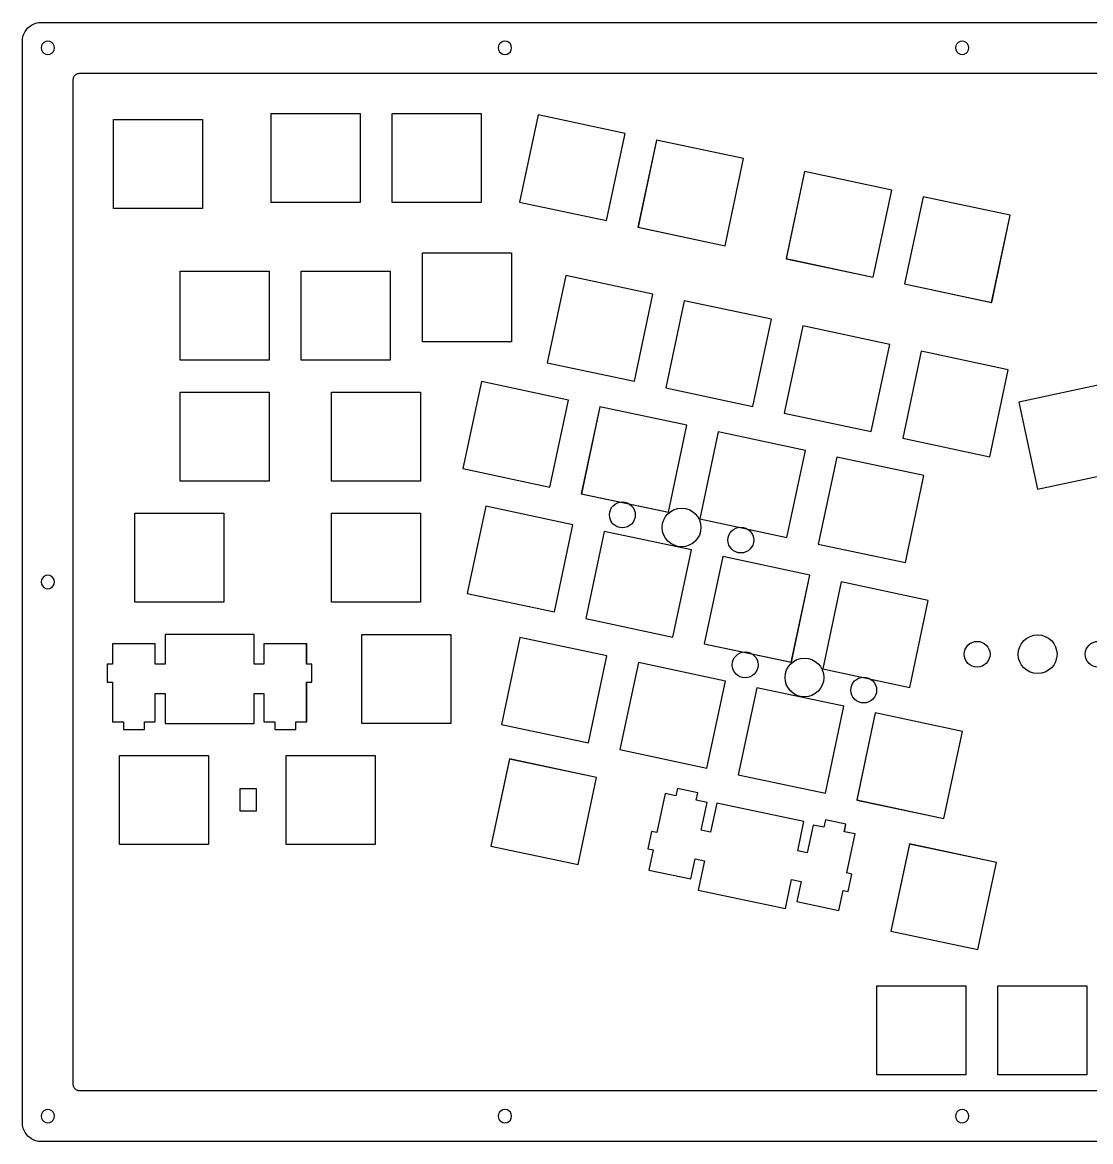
# Model space of a CAD drawing. Extents: x -8 to 360, y -8 to 168.
# Drawn here: x -7.9 to 160.1, y -7.6 to 168.4 of the extents above; entities that cross this region are included whole.
import ezdxf

# ---------------------------------------------------------------- set-up
doc = ezdxf.new("R2010")
doc.units = 0
doc.header["$MEASUREMENT"] = 0

msp = doc.modelspace()

# ---------------------------------------------------------------- linework, layer by layer
at = {"color": 0}
for p, q in [((-7.333888, 167.184), (-7.187817, 167.368)), ((-7.187817, 167.368), (-7.027966, 167.542)), ((-7.027966, 167.542), (-6.85433, 167.702)), ((-6.85433, 167.702), (-6.66967, 167.848)), ((-6.66967, 167.848), (-6.47399, 167.978)), ((-6.47399, 167.978), (-6.26729, 168.093)), ((-6.26729, 168.093), (-6.05369, 168.191)), ((-6.05369, 168.191), (-5.83321, 168.274)), ((-5.83321, 168.274), (-5.60583, 168.337)), ((-5.60583, 168.337), (-5.3757, 168.384)), ((-5.3757, 168.384), (-5.14143, 168.41)), ((-5.14143, 168.41), (-4.90579, 168.42)), ((-4.90579, 168.42), (356.56714, 168.42)), ((-7.905775, 165.42), (-7.896129, 165.656)), ((-7.896129, 165.656), (-7.869946, 165.89)), ((-7.869946, 165.89), (-7.823093, 166.12)), ((-7.823093, 166.12), (-7.759703, 166.347)), ((-7.759703, 166.347), (-7.677021, 166.568)), ((-7.677021, 166.568), (-7.579181, 166.781)), ((-7.579181, 166.781), (-7.463424, 166.988)), ((-7.463424, 166.988), (-7.333888, 167.184)), ((-3.90532, 165.469), (-4.23055, 165.42)), ((-3.58151, 165.42), (-3.90532, 165.469)), ((67.98814, 165.469), (67.66434, 165.42)), ((68.31344, 165.42), (67.98814, 165.469)), ((139.88314, 165.469), (139.55814, 165.42)), ((140.20714, 165.42), (139.88314, 165.469)), ((-7.905775, -4.60116), (-7.905775, 165.42)), ((-4.90579, 164.745), (-4.95677, 164.419)), ((-4.95677, 164.419), (-4.90579, 164.096)), ((-4.75558, 165.037), (-4.90579, 164.745)), ((-4.90579, 164.096), (-4.75558, 163.802)), ((-4.52269, 165.27), (-4.75558, 165.037)), ((-4.75558, 163.802), (-4.52269, 163.57)), ((-4.23055, 165.42), (-4.52269, 165.27)), ((-3.28796, 165.27), (-3.58151, 165.42)), ((-3.05647, 165.037), (-3.28796, 165.27)), ((-3.28796, 163.57), (-3.05647, 163.802)), ((-2.90763, 164.745), (-3.05647, 165.037)), ((-3.05647, 163.802), (-2.90763, 164.096)), ((-2.85528, 164.419), (-2.90763, 164.745)), ((-2.90763, 164.096), (-2.85528, 164.419)), ((66.99054, 164.745), (66.93834, 164.419)), ((66.93834, 164.419), (66.99054, 164.096)), ((67.13944, 165.037), (66.99054, 164.745)), ((66.99054, 164.096), (67.13944, 163.802)), ((67.37224, 165.27), (67.13944, 165.037)), ((67.13944, 163.802), (67.37224, 163.57)), ((67.66434, 165.42), (67.37224, 165.27)), ((68.60554, 165.27), (68.31344, 165.42)), ((68.83874, 165.037), (68.60554, 165.27)), ((68.60554, 163.57), (68.83874, 163.802)), ((68.98724, 164.745), (68.83874, 165.037)), ((68.83874, 163.802), (68.98724, 164.096)), ((69.03844, 164.419), (68.98724, 164.745)), ((68.98724, 164.096), (69.03844, 164.419)), ((138.88414, 164.745), (138.83314, 164.419)), ((138.83314, 164.419), (138.88414, 164.096)), ((139.03314, 165.037), (138.88414, 164.745)), ((138.88414, 164.096), (139.03314, 163.802)), ((139.26614, 165.27), (139.03314, 165.037)), ((139.03314, 163.802), (139.26614, 163.57)), ((139.55814, 165.42), (139.26614, 165.27)), ((140.50014, 165.27), (140.20714, 165.42)), ((140.73214, 165.037), (140.50014, 165.27)), ((140.50014, 163.57), (140.73214, 163.802)), ((140.88214, 164.745), (140.73214, 165.037)), ((140.73214, 163.802), (140.88214, 164.096)), ((140.93314, 164.419), (140.88214, 164.745)), ((140.88214, 164.096), (140.93314, 164.419)), ((-4.52269, 163.57), (-4.23055, 163.422)), ((-4.23055, 163.422), (-3.90532, 163.369)), ((-3.90532, 163.369), (-3.58151, 163.422)), ((-3.58151, 163.422), (-3.28796, 163.57)), ((67.37224, 163.57), (67.66434, 163.422)), ((67.66434, 163.422), (67.98814, 163.369)), ((67.98814, 163.369), (68.31344, 163.422)), ((68.31344, 163.422), (68.60554, 163.57)), ((139.26614, 163.57), (139.55814, 163.422)), ((139.55814, 163.422), (139.88314, 163.369)), ((139.88314, 163.369), (140.20714, 163.422)), ((140.20714, 163.422), (140.50014, 163.57)), ((0.445107, 160.179), (0.507118, 160.228)), ((0.507118, 160.228), (0.571885, 160.272)), ((0.571885, 160.272), (0.642165, 160.31)), ((0.642165, 160.31), (0.712445, 160.343)), ((0.712445, 160.343), (0.785481, 160.371)), ((0.785481, 160.371), (0.861275, 160.391)), ((0.861275, 160.391), (0.938445, 160.406)), ((0.938445, 160.406), (1.01699, 160.416)), ((1.01699, 160.416), (1.09554, 160.419)), ((1.09554, 160.419), (350.569, 160.419)), ((0.095085, 159.419), (0.097841, 159.497)), ((0.095085, 1.39871), (0.095085, 159.419)), ((0.097841, 159.497), (0.107487, 159.575)), ((0.107487, 159.575), (0.122645, 159.653)), ((0.122645, 159.653), (0.143316, 159.728)), ((0.143316, 159.728), (0.170877, 159.801)), ((0.170877, 159.801), (0.20395, 159.872)), ((0.20395, 159.872), (0.242535, 159.942)), ((0.242535, 159.942), (0.285254, 160.007)), ((0.285254, 160.007), (0.334863, 160.069)), ((0.334863, 160.069), (0.38723, 160.127)), ((0.38723, 160.127), (0.445107, 160.179)), ((31.19454, 154.084), (45.19414, 154.084)), ((31.19454, 140.085), (31.19454, 154.084)), ((31.196, 154.084), (45.1954, 154.084)), ((31.196, 140.083), (31.196, 154.084)), ((45.19414, 154.084), (45.19414, 140.085)), ((45.1954, 154.084), (45.1954, 140.083)), ((50.24454, 154.084), (64.24414, 154.084)), ((50.24454, 140.085), (50.24454, 154.084)), ((50.2461, 154.084), (64.2454, 154.084)), ((50.2461, 140.083), (50.2461, 154.084)), ((64.24414, 154.084), (64.24414, 140.085)), ((64.2454, 154.084), (64.2454, 140.083)), ((73.18634, 153.865), (70.27454, 140.171)), ((73.1862, 153.865), (70.2758, 140.17)), ((86.8811, 150.954), (73.1862, 153.865)), ((86.87974, 150.956), (73.18634, 153.865)), ((6.42994, 153.132), (20.4308, 153.132)), ((6.42994, 139.131), (6.42994, 153.132)), ((6.42994, 153.132), (20.42944, 153.132)), ((6.42994, 139.132), (6.42994, 153.132)), ((20.42944, 153.132), (20.42944, 139.132)), ((20.4308, 153.132), (20.4308, 139.131)), ((83.96794, 137.261), (86.87974, 150.956)), ((83.9692, 137.261), (86.8811, 150.954)), ((91.81864, 149.906), (88.90824, 136.211)), ((91.8199, 149.904), (88.9095, 136.211)), ((105.51214, 146.994), (91.81864, 149.906)), ((105.514, 146.994), (91.8199, 149.904)), ((102.603, 133.299), (105.514, 146.994)), ((102.60314, 133.301), (105.51214, 146.994)), ((115.112, 144.953), (112.201, 131.259)), ((115.10914, 144.955), (112.20114, 131.261)), ((128.80514, 142.043), (115.10914, 144.955)), ((128.807, 142.043), (115.112, 144.953)), ((125.895, 128.348), (128.807, 142.043)), ((125.89514, 128.349), (128.80514, 142.043)), ((133.74414, 140.994), (130.83414, 127.299)), ((133.745, 140.993), (130.835, 127.299)), ((147.43914, 138.082), (133.74414, 140.994)), ((147.439, 138.081), (133.745, 140.993)), ((20.42944, 139.132), (6.42994, 139.132)), ((20.4308, 139.131), (6.42994, 139.131)), ((45.19414, 140.085), (31.19454, 140.085)), ((45.1954, 140.083), (31.196, 140.083)), ((64.24414, 140.085), (50.24454, 140.085)), ((64.2454, 140.083), (50.2461, 140.083)), ((70.27454, 140.171), (83.96794, 137.261)), ((70.2758, 140.17), (83.9692, 137.261)), ((144.52714, 124.389), (147.43914, 138.082)), ((144.529, 124.387), (147.439, 138.081)), ((88.90824, 136.211), (102.60314, 133.301)), ((88.9095, 136.211), (102.603, 133.299)), ((55.00704, 132.177), (69.00664, 132.177)), ((55.00704, 118.178), (55.00704, 132.177)), ((55.0072, 132.176), (69.0079, 132.176)), ((55.0072, 118.176), (55.0072, 132.176)), ((69.00664, 132.177), (69.00664, 118.178)), ((69.0079, 132.176), (69.0079, 118.176)), ((112.201, 131.259), (125.895, 128.348)), ((112.20114, 131.261), (125.89514, 128.349)), ((16.9072, 129.318), (30.908, 129.318)), ((16.9072, 115.318), (16.9072, 129.318)), ((16.90724, 129.32), (30.90664, 129.32)), ((16.90724, 115.32), (16.90724, 129.32)), ((30.90664, 129.32), (30.90664, 115.32)), ((30.908, 129.318), (30.908, 115.318)), ((35.95704, 129.32), (49.95664, 129.32)), ((35.95704, 115.32), (35.95704, 129.32)), ((35.9572, 129.318), (49.9579, 129.318)), ((35.9572, 115.318), (35.9572, 129.318)), ((49.95664, 129.32), (49.95664, 115.32)), ((49.9579, 129.318), (49.9579, 115.318)), ((77.55194, 128.593), (74.64014, 114.9)), ((77.5518, 128.593), (74.6414, 114.898)), ((91.2467, 125.681), (77.5518, 128.593)), ((91.24544, 125.683), (77.55194, 128.593)), ((130.83414, 127.299), (144.52714, 124.389)), ((130.835, 127.299), (144.529, 124.387)), ((88.3348, 111.988), (91.2467, 125.681)), ((88.33504, 111.988), (91.24544, 125.683)), ((96.18414, 124.633), (93.27514, 110.939)), ((96.1856, 124.631), (93.2752, 110.938)), ((109.87914, 121.721), (96.18414, 124.633)), ((109.879, 121.721), (96.1856, 124.631)), ((106.969, 108.026), (109.879, 121.721)), ((106.96914, 108.029), (109.87914, 121.721)), ((114.81814, 120.671), (111.90714, 106.977)), ((114.82, 120.671), (111.909, 106.976)), ((128.51314, 117.762), (114.81814, 120.671)), ((128.513, 117.76), (114.82, 120.671)), ((69.00664, 118.178), (55.00704, 118.178)), ((69.0079, 118.176), (55.0072, 118.176)), ((125.60114, 104.067), (128.51314, 117.762)), ((125.603, 104.067), (128.513, 117.76)), ((133.45214, 116.712), (130.54214, 103.017)), ((133.453, 116.71), (130.543, 103.017)), ((147.14714, 113.8), (133.45214, 116.712)), ((147.147, 113.8), (133.453, 116.71)), ((30.908, 115.318), (16.9072, 115.318)), ((30.90664, 115.32), (16.90724, 115.32)), ((49.95664, 115.32), (35.95704, 115.32)), ((49.9579, 115.318), (35.9572, 115.318)), ((74.64014, 114.9), (88.33504, 111.988)), ((74.6414, 114.898), (88.3348, 111.988)), ((144.23514, 100.106), (147.14714, 113.8)), ((144.236, 100.105), (147.147, 113.8)), ((64.27304, 111.941), (61.36264, 98.246)), ((64.2744, 111.94), (61.3639, 98.2444)), ((77.96794, 109.029), (64.27304, 111.941)), ((77.9681, 109.029), (64.2744, 111.94)), ((93.27514, 110.939), (106.96914, 108.029)), ((93.2752, 110.938), (106.969, 108.026)), ((162.497, 111.606), (148.802, 108.697)), ((16.9072, 110.268), (30.908, 110.268)), ((16.9072, 96.2685), (16.9072, 110.268)), ((16.90724, 110.27), (30.90664, 110.27)), ((16.90724, 96.27), (16.90724, 110.27)), ((30.90664, 110.27), (30.90664, 96.27)), ((30.908, 110.268), (30.908, 96.2685)), ((40.71954, 110.27), (54.71914, 110.27)), ((40.71954, 96.27), (40.71954, 110.27)), ((40.7211, 110.268), (54.7204, 110.268)), ((40.7211, 96.2685), (40.7211, 110.268)), ((54.71914, 110.27), (54.71914, 96.27)), ((54.7204, 110.268), (54.7204, 96.2685)), ((75.05644, 95.336), (77.96794, 109.029)), ((75.0577, 95.334), (77.9681, 109.029)), ((82.90684, 107.979), (79.99634, 94.286)), ((82.9084, 107.979), (79.998, 94.2841)), ((96.60214, 105.069), (82.90684, 107.979)), ((96.6018, 105.067), (82.9084, 107.979)), ((148.802, 108.697), (151.714, 95.002)), ((111.90714, 106.977), (125.60114, 104.067)), ((111.909, 106.976), (125.603, 104.067)), ((93.69014, 91.3751), (96.60214, 105.069)), ((93.6914, 91.3737), (96.6018, 105.067)), ((101.54114, 104.019), (98.63014, 90.3249)), ((101.542, 104.017), (98.6317, 90.3235)), ((115.23314, 101.107), (101.54114, 104.019)), ((115.236, 101.107), (101.542, 104.017)), ((130.54214, 103.017), (144.23514, 100.106)), ((130.543, 103.017), (144.236, 100.105)), ((112.325, 87.4116), (115.236, 101.107)), ((112.32514, 87.413), (115.23314, 101.107)), ((120.176, 100.058), (117.264, 86.3632)), ((120.17414, 100.058), (117.26414, 86.3632)), ((133.86814, 97.148), (120.17414, 100.058)), ((133.87, 97.1462), (120.176, 100.058)), ((61.36264, 98.246), (75.05644, 95.336)), ((61.3639, 98.2444), (75.0577, 95.334)), ((130.95714, 83.4528), (133.86814, 97.148)), ((130.959, 83.4528), (133.87, 97.1462)), ((151.714, 95.002), (165.407, 97.9124)), ((30.908, 96.2685), (16.9072, 96.2685)), ((30.90664, 96.27), (16.90724, 96.27)), ((54.71914, 96.27), (40.71954, 96.27)), ((54.7204, 96.2685), (40.7211, 96.2685)), ((79.99634, 94.286), (93.69014, 91.3751)), ((79.998, 94.2841), (93.6914, 91.3737)), ((64.97194, 92.316), (62.06014, 78.6229)), ((64.9732, 92.3149), (62.0614, 78.6211)), ((78.66534, 89.4059), (64.97194, 92.316)), ((78.6666, 89.4045), (64.9732, 92.3149)), ((9.76204, 91.2195), (23.76294, 91.2195)), ((9.76204, 77.2199), (9.76204, 91.2195)), ((9.76341, 91.2178), (23.7629, 91.2178)), ((9.76341, 77.2185), (9.76341, 91.2178)), ((23.7629, 91.2178), (23.7629, 77.2185)), ((23.76294, 91.2195), (23.76294, 77.2199)), ((40.71954, 91.2195), (54.71914, 91.2195)), ((40.71954, 77.2199), (40.71954, 91.2195)), ((40.7211, 91.2178), (54.7204, 91.2178)), ((40.7211, 77.2185), (40.7211, 91.2178)), ((54.71914, 91.2195), (54.71914, 77.2199)), ((54.7204, 91.2178), (54.7204, 77.2185)), ((98.63014, 90.3249), (112.32514, 87.413)), ((98.6317, 90.3235), (112.325, 87.4116)), ((75.7548, 75.7107), (78.6666, 89.4045)), ((75.75494, 75.7111), (78.66534, 89.4059)), ((83.6055, 88.3543), (80.6951, 74.6608)), ((83.60424, 88.3557), (80.69524, 74.6608)), ((97.29914, 85.4438), (83.60424, 88.3557)), ((97.2993, 85.4438), (83.6055, 88.3543)), ((117.264, 86.3632), (130.959, 83.4528)), ((117.26414, 86.3632), (130.95714, 83.4528)), ((94.38914, 71.7504), (97.29914, 85.4438)), ((94.3903, 71.749), (97.2993, 85.4438)), ((102.23814, 84.394), (99.32714, 70.7002)), ((102.24, 84.394), (99.3292, 70.6988)), ((115.93314, 81.4836), (102.23814, 84.394)), ((115.933, 81.4821), (102.24, 84.394)), ((-4.75558, 81.026), (-4.90579, 80.7339)), ((-4.52269, 81.2588), (-4.75558, 81.026)), ((-4.23055, 81.4077), (-4.52269, 81.2588)), ((-3.90532, 81.4599), (-4.23055, 81.4077)), ((-3.58151, 81.4077), (-3.90532, 81.4599)), ((-3.28796, 81.2588), (-3.58151, 81.4077)), ((-3.05647, 81.026), (-3.28796, 81.2588)), ((-2.90763, 80.7339), (-3.05647, 81.026)), ((113.02114, 67.7898), (115.93314, 81.4836)), ((113.023, 67.7884), (115.933, 81.4821)), ((-4.90579, 80.7339), (-4.95677, 80.41)), ((-4.95677, 80.41), (-4.90579, 80.0848)), ((-4.90579, 80.0848), (-4.75558, 79.7927)), ((-4.75558, 79.7927), (-4.52269, 79.5599)), ((-4.52269, 79.5599), (-4.23055, 79.411)), ((-4.23055, 79.411), (-3.90532, 79.3598)), ((-3.90532, 79.3598), (-3.58151, 79.411)), ((-3.58151, 79.411), (-3.28796, 79.5599)), ((-3.28796, 79.5599), (-3.05647, 79.7927)), ((-3.05647, 79.7927), (-2.90763, 80.0848)), ((-2.85528, 80.41), (-2.90763, 80.7339)), ((-2.90763, 80.0848), (-2.85528, 80.41)), ((120.87314, 80.4333), (117.96014, 66.7399)), ((120.873, 80.4319), (117.963, 66.7385)), ((134.567, 77.5229), (120.873, 80.4319)), ((134.56714, 77.5229), (120.87314, 80.4333)), ((62.06014, 78.6229), (75.75494, 75.7111)), ((62.0614, 78.6211), (75.7548, 75.7107)), ((131.65514, 63.8295), (134.56714, 77.5229)), ((131.656, 63.8281), (134.567, 77.5229)), ((23.76294, 77.2199), (9.76204, 77.2199)), ((23.7629, 77.2185), (9.76341, 77.2185)), ((54.71914, 77.2199), (40.71954, 77.2199)), ((54.7204, 77.2185), (40.7211, 77.2185)), ((80.6951, 74.6608), (94.3903, 71.749)), ((80.69524, 74.6608), (94.38914, 71.7504)), ((14.52594, 72.1695), (14.52594, 67.4688)), ((28.52544, 72.1695), (14.52594, 72.1695)), ((28.52544, 67.4688), (28.52544, 72.1695)), ((45.48204, 72.1695), (59.48164, 72.1695)), ((45.48204, 58.1699), (45.48204, 72.1695)), ((59.48164, 72.1695), (59.48164, 58.1699)), ((13.00044, 70.6991), (6.25084, 70.6991)), ((6.25084, 70.6991), (6.25084, 67.4688)), ((13.0018, 70.6988), (6.25217, 70.6988)), ((6.25217, 70.6988), (6.25217, 67.4688)), ((13.00044, 67.4688), (13.00044, 70.6991)), ((13.0018, 67.4688), (13.0018, 70.6988)), ((14.5259, 72.1678), (14.5259, 67.4688)), ((28.5268, 72.1678), (14.5259, 72.1678)), ((28.5268, 67.4688), (28.5268, 72.1678)), ((36.80054, 70.6991), (30.05084, 70.6991)), ((30.05084, 70.6991), (30.05084, 67.4688)), ((36.8018, 70.6988), (30.0509, 70.6988)), ((30.0509, 70.6988), (30.0509, 67.4688)), ((36.80054, 67.4688), (36.80054, 70.6991)), ((36.8018, 67.4688), (36.8018, 70.6988)), ((45.4822, 72.1678), (59.4829, 72.1678)), ((45.4822, 58.1685), (45.4822, 72.1678)), ((59.4829, 72.1678), (59.4829, 58.1685)), ((70.32814, 71.7021), (67.41634, 58.0087)), ((70.328, 71.7021), (67.4176, 58.0072)), ((84.0232, 68.7903), (70.328, 71.7021)), ((84.02194, 68.7917), (70.32814, 71.7021)), ((99.32714, 70.7002), (113.02114, 67.7898)), ((99.3292, 70.6988), (113.023, 67.7884)), ((81.11014, 55.0968), (84.02194, 68.7917)), ((81.1114, 55.0968), (84.0232, 68.7903)), ((6.25084, 67.4688), (5.42534, 67.4688)), ((5.42534, 67.4688), (5.42534, 64.6702)), ((6.25217, 67.4688), (5.42671, 67.4688)), ((5.42671, 67.4688), (5.42671, 64.6688)), ((14.52594, 67.4688), (13.00044, 67.4688)), ((14.5259, 67.4688), (13.0018, 67.4688)), ((30.05084, 67.4688), (28.52544, 67.4688)), ((30.0509, 67.4688), (28.5268, 67.4688)), ((37.62604, 67.4688), (36.80054, 67.4688)), ((37.6259, 67.4688), (36.8018, 67.4688)), ((37.6259, 64.6688), (37.6259, 67.4688)), ((37.62604, 64.6702), (37.62604, 67.4688)), ((88.96184, 67.7418), (86.05044, 54.0466)), ((88.9621, 67.7404), (86.0517, 54.0466)), ((102.65614, 64.83), (88.96184, 67.7418)), ((102.657, 64.83), (88.9621, 67.7404)), ((117.96014, 66.7399), (131.65514, 63.8295)), ((117.963, 66.7385), (131.656, 63.8281)), ((5.42534, 64.6702), (6.25084, 64.6702)), ((5.42671, 64.6688), (6.25217, 64.6688)), ((6.25084, 64.6702), (6.25084, 58.3999)), ((6.25217, 64.6688), (6.25217, 58.3985)), ((36.80054, 58.3999), (36.80054, 64.6702)), ((36.80054, 64.6702), (37.62604, 64.6702)), ((36.8018, 58.3985), (36.8018, 64.6688)), ((36.8018, 64.6688), (37.6259, 64.6688)), ((99.7451, 51.1348), (102.657, 64.83)), ((99.74514, 51.1362), (102.65614, 64.83)), ((107.596, 63.7798), (104.684, 50.0849)), ((107.59414, 63.7798), (104.68414, 50.0863)), ((121.28814, 60.8693), (107.59414, 63.7798)), ((121.29, 60.8679), (107.596, 63.7798)), ((13.00044, 58.3999), (13.00044, 62.8689)), ((13.00044, 62.8689), (14.52594, 62.8689)), ((13.0018, 58.3985), (13.0018, 62.8689)), ((13.0018, 62.8689), (14.5259, 62.8689)), ((14.5259, 62.8689), (14.5259, 58.1685)), ((14.52594, 62.8689), (14.52594, 58.1699)), ((28.52544, 58.1699), (28.52544, 62.8689)), ((28.52544, 62.8689), (30.05084, 62.8689)), ((28.5268, 58.1685), (28.5268, 62.8689)), ((28.5268, 62.8689), (30.0509, 62.8689)), ((30.05084, 62.8689), (30.05084, 58.3999)), ((30.0509, 62.8689), (30.0509, 58.3985)), ((118.379, 47.1745), (121.29, 60.8679)), ((118.37914, 47.1759), (121.28814, 60.8693)), ((6.25084, 58.3999), (7.97614, 58.3999)), ((6.25217, 58.3985), (7.97609, 58.3985)), ((7.97609, 58.3985), (7.97609, 57.1983)), ((7.97614, 58.3999), (7.97614, 57.1997)), ((11.27514, 57.1997), (11.27514, 58.3999)), ((11.27514, 58.3999), (13.00044, 58.3999)), ((11.2765, 57.1983), (11.2765, 58.3985)), ((11.2765, 58.3985), (13.0018, 58.3985)), ((14.5259, 58.1685), (28.5268, 58.1685)), ((14.52594, 58.1699), (28.52544, 58.1699)), ((30.05084, 58.3999), (31.77624, 58.3999)), ((30.0509, 58.3985), (31.7762, 58.3985)), ((31.7762, 58.3985), (31.7762, 57.1983)), ((31.77624, 58.3999), (31.77624, 57.1997)), ((35.07504, 57.1997), (35.07504, 58.3999)), ((35.07504, 58.3999), (36.80054, 58.3999)), ((35.0766, 57.1983), (35.0766, 58.3985)), ((35.0766, 58.3985), (36.8018, 58.3985)), ((59.48164, 58.1699), (45.48204, 58.1699)), ((59.4829, 58.1685), (45.4822, 58.1685)), ((126.23, 59.8181), (123.318, 46.1243)), ((126.22814, 59.8195), (123.31814, 46.1257)), ((139.92314, 56.9091), (126.22814, 59.8195)), ((139.923, 56.9087), (126.23, 59.8181)), ((7.97609, 57.1983), (11.2765, 57.1983)), ((7.97614, 57.1997), (11.27514, 57.1997)), ((31.7762, 57.1983), (35.0766, 57.1983)), ((31.77624, 57.1997), (35.07504, 57.1997)), ((67.41634, 58.0087), (81.11014, 55.0968)), ((67.4176, 58.0072), (81.1114, 55.0968)), ((137.01114, 43.2153), (139.92314, 56.9091)), ((137.013, 43.2139), (139.923, 56.9087)), ((7.38216, 53.1178), (21.383, 53.1178)), ((7.38216, 39.1185), (7.38216, 53.1178)), ((7.38224, 53.1195), (21.38164, 53.1195)), ((7.38224, 39.1199), (7.38224, 53.1195)), ((21.38164, 53.1195), (21.38164, 39.1199)), ((21.383, 53.1178), (21.383, 39.1185)), ((33.57574, 53.1195), (47.57544, 53.1195)), ((33.57574, 39.1199), (33.57574, 53.1195)), ((33.5759, 53.1178), (47.5767, 53.1178)), ((33.5759, 39.1185), (33.5759, 53.1178)), ((47.57544, 53.1195), (47.57544, 39.1199)), ((47.5767, 53.1178), (47.5767, 39.1185)), ((86.05044, 54.0466), (99.74514, 51.1362)), ((86.0517, 54.0466), (99.7451, 51.1348)), ((68.6964, 52.572), (65.786, 38.8786)), ((68.69514, 52.5738), (65.78614, 38.88)), ((82.39034, 49.6619), (68.69514, 52.5738)), ((82.3902, 49.6616), (68.6964, 52.572)), ((79.47994, 35.9682), (82.39034, 49.6619)), ((79.4812, 35.9668), (82.3902, 49.6616)), ((104.684, 50.0849), (118.379, 47.1745)), ((104.68414, 50.0863), (118.37914, 47.1759)), ((95.10014, 47.9531), (94.85014, 46.779)), ((95.1011, 47.9517), (94.8517, 46.7776)), ((98.32714, 47.2669), (95.10014, 47.9531)), ((98.3287, 47.2652), (95.1011, 47.9517)), ((93.16214, 47.1375), (91.85994, 41.0051)), ((93.1637, 47.1357), (91.8602, 41.0034)), ((94.85014, 46.779), (93.16214, 47.1375)), ((94.8517, 46.7776), (93.1637, 47.1357)), ((98.07914, 46.0929), (98.32714, 47.2669)), ((99.76614, 45.7345), (98.07914, 46.0929)), ((98.0793, 46.0911), (98.3287, 47.2652)), ((99.7659, 45.7331), (98.0793, 46.0911)), ((123.318, 46.1243), (137.013, 43.2139)), ((123.31814, 46.1257), (137.01114, 43.2153)), ((98.83614, 41.3618), (99.76614, 45.7345)), ((98.837, 41.3604), (99.7659, 45.7331)), ((101.305, 45.642), (100.328, 41.0436)), ((101.30514, 45.642), (100.32814, 41.045)), ((115, 42.7302), (101.305, 45.642)), ((114.99914, 42.733), (101.30514, 45.642)), ((114.02214, 38.1332), (114.99914, 42.733)), ((114.023, 38.1332), (115, 42.7302)), ((118.38, 43.0029), (118.131, 41.8289)), ((118.37914, 43.0061), (118.13114, 41.8306)), ((121.60814, 42.3182), (118.37914, 43.0061)), ((121.609, 42.3168), (118.38, 43.0029)), ((121.35714, 41.1441), (121.60814, 42.3182)), ((121.358, 41.1441), (121.609, 42.3168)), ((91.0537, 41.1759), (90.4709, 38.4362)), ((91.05244, 41.1759), (90.47104, 38.4376)), ((91.85994, 41.0051), (91.05244, 41.1759)), ((91.8602, 41.0034), (91.0537, 41.1759)), ((100.32814, 41.045), (98.83614, 41.3618)), ((100.328, 41.0436), (98.837, 41.3604)), ((116.443, 42.1887), (115.514, 37.8146)), ((116.44314, 42.1887), (115.51414, 37.8164)), ((118.131, 41.8289), (116.443, 42.1887)), ((118.13114, 41.8306), (116.44314, 42.1887)), ((123.04514, 40.7861), (121.35714, 41.1441)), ((123.046, 40.7843), (121.358, 41.1441)), ((121.74114, 34.6523), (123.04514, 40.7861)), ((121.743, 34.6508), (123.046, 40.7843)), ((21.383, 39.1185), (7.38216, 39.1185)), ((21.38164, 39.1199), (7.38224, 39.1199)), ((47.57544, 39.1199), (33.57574, 39.1199)), ((47.5767, 39.1185), (33.5759, 39.1185)), ((65.786, 38.8786), (79.4812, 35.9668)), ((65.78614, 38.88), (79.47994, 35.9682)), ((131.58514, 39.2053), (128.67314, 25.5117)), ((131.586, 39.2038), (128.674, 25.5102)), ((145.27814, 36.2948), (131.58514, 39.2053)), ((145.28, 36.2948), (131.586, 39.2038)), ((90.4709, 38.4362), (91.2784, 38.264)), ((90.47104, 38.4376), (91.27714, 38.2655)), ((91.2784, 38.264), (90.606, 35.1069)), ((91.27714, 38.2655), (90.60614, 35.107)), ((115.51414, 37.8164), (114.02214, 38.1332)), ((115.514, 37.8146), (114.023, 38.1332)), ((97.20814, 33.7026), (97.87914, 36.8628)), ((97.2097, 33.7013), (97.8807, 36.8625)), ((97.87914, 36.8628), (99.37214, 36.5457)), ((97.8807, 36.8625), (99.3733, 36.5442)), ((99.37214, 36.5457), (98.39514, 31.9472)), ((99.3733, 36.5442), (98.3961, 31.9471)), ((142.368, 22.5998), (145.28, 36.2948)), ((142.36814, 22.6013), (145.27814, 36.2948)), ((90.606, 35.1069), (97.2097, 33.7013)), ((90.60614, 35.107), (97.20814, 33.7026)), ((112.08814, 29.0368), (113.06514, 33.6338)), ((112.089, 29.0366), (113.067, 33.6338)), ((113.06514, 33.6338), (114.55614, 33.317)), ((113.067, 33.6338), (114.558, 33.3168)), ((122.54914, 34.4816), (121.74114, 34.6523)), ((122.549, 34.4813), (121.743, 34.6508)), ((121.96614, 31.7419), (122.54914, 34.4816)), ((121.967, 31.7417), (122.549, 34.4813)), ((98.39514, 31.9472), (112.08814, 29.0368)), ((98.3961, 31.9471), (112.089, 29.0366)), ((114.55614, 33.317), (113.88514, 30.1586)), ((114.558, 33.3168), (113.887, 30.157)), ((120.48714, 28.7542), (121.16014, 31.914)), ((120.489, 28.7528), (121.16, 31.914)), ((121.16, 31.914), (121.967, 31.7417)), ((121.16014, 31.914), (121.96614, 31.7419)), ((113.88514, 30.1586), (120.48714, 28.7542)), ((113.887, 30.157), (120.489, 28.7528)), ((128.67314, 25.5117), (142.36814, 22.6013)), ((128.674, 25.5102), (142.368, 22.5998)), ((126.44414, 16.9238), (140.44414, 16.9238)), ((126.44414, 2.9243), (126.44414, 16.9238)), ((126.446, 16.9237), (140.445, 16.9237)), ((126.446, 2.92282), (126.446, 16.9237)), ((140.44414, 16.9238), (140.44414, 2.9243)), ((140.445, 16.9237), (140.445, 2.92282)), ((145.49414, 16.9238), (159.49414, 16.9238)), ((145.49414, 2.9243), (145.49414, 16.9238)), ((145.496, 16.9237), (159.495, 16.9237)), ((145.496, 2.92282), (145.496, 16.9237)), ((159.49414, 16.9238), (159.49414, 2.9243)), ((159.495, 16.9237), (159.495, 2.92282)), ((140.44414, 2.9243), (126.44414, 2.9243)), ((140.445, 2.92282), (126.446, 2.92282)), ((159.49414, 2.9243), (145.49414, 2.9243)), ((159.495, 2.92282), (145.496, 2.92282)), ((0.097841, 1.31878), (0.095085, 1.39871)), ((0.107487, 1.24161), (0.097841, 1.31878)), ((0.122645, 1.16444), (0.107487, 1.24161)), ((0.143316, 1.08865), (0.122645, 1.16444)), ((0.170877, 1.01562), (0.143316, 1.08865)), ((0.20395, 0.943956), (0.170877, 1.01562)), ((0.242535, 0.875055), (0.20395, 0.943956)), ((0.285254, 0.810288), (0.242535, 0.875055)), ((0.334863, 0.748273), (0.285254, 0.810288)), ((0.38723, 0.690397), (0.334863, 0.748273)), ((0.445107, 0.63803), (0.38723, 0.690397)), ((0.507118, 0.588423), (0.445107, 0.63803)), ((0.571885, 0.545705), (0.507118, 0.588423)), ((0.642165, 0.505739), (0.571885, 0.545705)), ((0.712445, 0.474045), (0.642165, 0.505739)), ((0.785481, 0.446486), (0.712445, 0.474045)), ((0.861275, 0.425813), (0.785481, 0.446486)), ((0.938445, 0.410655), (0.861275, 0.425813)), ((1.01699, 0.40101), (0.938445, 0.410655)), ((1.09554, 0.396875), (1.01699, 0.40101)), ((350.569, 0.396875), (1.09554, 0.396875)), ((-4.90579, -3.27685), (-4.95677, -3.60207)), ((-4.75558, -2.98334), (-4.90579, -3.27685)), ((-4.52269, -2.75184), (-4.75558, -2.98334)), ((-4.23055, -2.60301), (-4.52269, -2.75184)), ((-3.90532, -2.55203), (-4.23055, -2.60301)), ((-3.58151, -2.60301), (-3.90532, -2.55203)), ((-3.28796, -2.75184), (-3.58151, -2.60301)), ((-3.05647, -2.98334), (-3.28796, -2.75184)), ((-2.90763, -3.27685), (-3.05647, -2.98334)), ((-2.85528, -3.60207), (-2.90763, -3.27685)), ((66.99054, -3.27685), (66.93834, -3.60207)), ((67.13944, -2.98334), (66.99054, -3.27685)), ((67.37224, -2.75184), (67.13944, -2.98334)), ((67.66434, -2.60301), (67.37224, -2.75184)), ((67.98814, -2.55203), (67.66434, -2.60301)), ((68.31344, -2.60301), (67.98814, -2.55203)), ((68.60554, -2.75184), (68.31344, -2.60301)), ((68.83874, -2.98334), (68.60554, -2.75184)), ((68.98724, -3.27685), (68.83874, -2.98334)), ((69.03844, -3.60207), (68.98724, -3.27685)), ((138.88414, -3.27685), (138.83314, -3.60207)), ((139.03314, -2.98334), (138.88414, -3.27685)), ((139.26614, -2.75184), (139.03314, -2.98334)), ((139.55814, -2.60301), (139.26614, -2.75184)), ((139.88314, -2.55203), (139.55814, -2.60301)), ((140.20714, -2.60301), (139.88314, -2.55203)), ((140.50014, -2.75184), (140.20714, -2.60301)), ((140.73214, -2.98334), (140.50014, -2.75184)), ((140.88214, -3.27685), (140.73214, -2.98334)), ((140.93314, -3.60207), (140.88214, -3.27685)), ((-7.896129, -4.8368), (-7.905775, -4.60116)), ((-7.869946, -5.07107), (-7.896129, -4.8368)), ((-7.823093, -5.3012), (-7.869946, -5.07107)), ((-4.95677, -3.60207), (-4.90579, -3.92592)), ((-4.90579, -3.92592), (-4.75558, -4.21806)), ((-4.75558, -4.21806), (-4.52269, -4.45095)), ((-4.52269, -4.45095), (-4.23055, -4.59978)), ((-4.23055, -4.59978), (-3.90532, -4.65215)), ((-3.90532, -4.65215), (-3.58151, -4.59978)), ((-3.58151, -4.59978), (-3.28796, -4.45095)), ((-3.28796, -4.45095), (-3.05647, -4.21806)), ((-3.05647, -4.21806), (-2.90763, -3.92592)), ((-2.90763, -3.92592), (-2.85528, -3.60207)), ((66.93834, -3.60207), (66.99054, -3.92592)), ((66.99054, -3.92592), (67.13944, -4.21806)), ((67.13944, -4.21806), (67.37224, -4.45095)), ((67.37224, -4.45095), (67.66434, -4.59978)), ((67.66434, -4.59978), (67.98814, -4.65215)), ((67.98814, -4.65215), (68.31344, -4.59978)), ((68.31344, -4.59978), (68.60554, -4.45095)), ((68.60554, -4.45095), (68.83874, -4.21806)), ((68.83874, -4.21806), (68.98724, -3.92592)), ((68.98724, -3.92592), (69.03844, -3.60207)), ((138.83314, -3.60207), (138.88414, -3.92592)), ((138.88414, -3.92592), (139.03314, -4.21806)), ((139.03314, -4.21806), (139.26614, -4.45095)), ((139.26614, -4.45095), (139.55814, -4.59978)), ((139.55814, -4.59978), (139.88314, -4.65215)), ((139.88314, -4.65215), (140.20714, -4.59978)), ((140.20714, -4.59978), (140.50014, -4.45095)), ((140.50014, -4.45095), (140.73214, -4.21806)), ((140.73214, -4.21806), (140.88214, -3.92592)), ((140.88214, -3.92592), (140.93314, -3.60207)), ((-7.759703, -5.52858), (-7.823093, -5.3012)), ((-7.677021, -5.74906), (-7.759703, -5.52858)), ((-7.579181, -5.96266), (-7.677021, -5.74906)), ((-7.463424, -6.16799), (-7.579181, -5.96266)), ((-7.333888, -6.36505), (-7.463424, -6.16799)), ((-7.187817, -6.5497), (-7.333888, -6.36505)), ((-7.027966, -6.72196), (-7.187817, -6.5497)), ((-6.85433, -6.883192), (-7.027966, -6.72196)), ((-6.66967, -7.029263), (-6.85433, -6.883192)), ((-6.47399, -7.1588), (-6.66967, -7.029263)), ((-6.26729, -7.274553), (-6.47399, -7.1588)), ((-6.05369, -7.372392), (-6.26729, -7.274553)), ((-5.83321, -7.455076), (-6.05369, -7.372392)), ((-5.60583, -7.518467), (-5.83321, -7.455076)), ((-5.3757, -7.563941), (-5.60583, -7.518467)), ((-5.14143, -7.591502), (-5.3757, -7.563941)), ((-4.90579, -7.601148), (-5.14143, -7.591502)), ((356.56714, -7.601148), (-4.90579, -7.601148))]:
    msp.add_line(p, q, dxfattribs=at)
msp.add_lwpolyline([(26.335974, 47.910461), (28.875974, 47.910461), (28.875974, 44.354461), (26.335974, 44.354461), (26.335974, 47.910461)], close=True)
for centre, radius in [((86.446714, 90.965821), 2.032), ((95.76357, 88.985463), 3.048), ((105.080426, 87.005104), 2.032), ((142.235212, 69.044747), 2.032), ((151.760212, 69.044747), 3.048), ((161.285212, 69.044747), 2.032), ((105.765949, 67.373905), 2.032), ((115.082805, 65.393546), 3.048), ((124.399661, 63.413187), 2.032)]:
    msp.add_circle(centre, radius)

doc.saveas('drawing.dxf')
